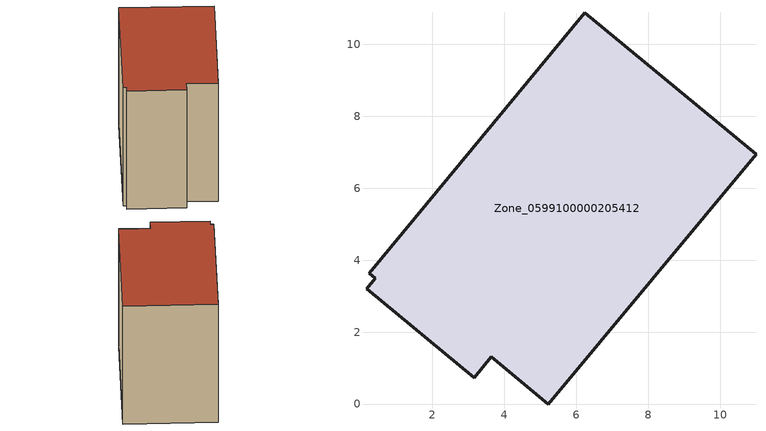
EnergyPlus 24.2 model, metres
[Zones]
Zone_0599100000205412
 floor ground (C_G): 0.17,3.2 0.41,3.5 0.25,3.64 6.23,10.88 11,6.95 5.22,0 3.63,1.32 3.16,0.74 z0
 wall outside (C_F): 11,6.95 6.23,10.88 0.25,3.64 0.41,3.5 0.17,3.2 3.16,0.74 3.63,1.32 5.22,0 11,6.95 z0:9.16
 roof outside (C_R): 0.41,3.5 0.17,3.2 3.16,0.74 3.63,1.32 5.22,0 11,6.95 6.23,10.88 0.25,3.64 z9.16
[BUILDING]
Pand.0599100000205412: North Axis=0; Terrain=City; Loads Convergence Tolerance Value=0.04; Temperature Convergence Tolerance Value=0.4; Solar Distribution=FullExterior; Maximum Number of Warmup Days=25; Minimum Number of Warmup Days=1
[Site:Location]
Rotterdam.The.Hague.AP_ZH_NLD Design_Conditions: Latitude=51.96; Longitude=4.45; Time Zone=1; Elevation=-4.5
[SITE:GROUNDTEMPERATURE:BUILDINGSURFACE]
18, 18, 18, 18, 18, 18, 18, 18, 18, 18, 18, 18
[MATERIAL] Thermal Absorptance=0.9; Solar Absorptance=0.7; Visible Absorptance=0.7
Name | Roughness | Thickness | Conductivity | Density | Specific Heat
G.TC.1946 | MediumSmooth | 0.15 | 1 | 540 | 1210
F.TC.1946 | Rough | 0.3 | 0.857143 | 1920 | 840
R.TC.1946 | MediumRough | 0.2 | 0.909091 | 1500 | 1000
[CONSTRUCTION]
C_G: G.TC.1946
C_F: F.TC.1946
C_R: R.TC.1946
[ZONE]
Zone_0599100000205412: Type=1; Multiplier=1; Ceiling Height=Autocalculate; Volume=Autocalculate; Floor Area=autocalculate; Part of Total Floor Area=Yes
[ZONEINFILTRATION:DESIGNFLOWRATE]
Infil_Zone_0599100000205412: Zone or ZoneList or Space or SpaceList=Zone_0599100000205412; Schedule=AlwaysOn; Design Flow Rate Calculation Method=Flow/Area; Flow Rate per Floor Area=0.003; Constant Term Coefficient=1; Temperature Term Coefficient=0; Velocity Term Coefficient=0; Velocity Squared Term Coefficient=0
[HVACTEMPLATE:ZONE:IDEALLOADSAIRSYSTEM]
Zone_0599100000205412: Maximum Heating Supply Air Temperature=50; Minimum Cooling Supply Air Temperature=13; Maximum Heating Supply Air Humidity Ratio=0.0156; Minimum Cooling Supply Air Humidity Ratio=0.0077; Heating Limit=NoLimit; Cooling Limit=NoLimit; Dehumidification Control Type=ConstantSensibleHeatRatio; Cooling Sensible Heat Ratio=0.7; Dehumidification Setpoint=60; Humidification Control Type=None; Humidification Setpoint=30; Outdoor Air Method=None; Outdoor Air Flow Rate per Person=0.00944; Outdoor Air Flow Rate per Zone Floor Area=0; Outdoor Air Flow Rate per Zone=0; Demand Controlled Ventilation Type=None; Outdoor Air Economizer Type=NoEconomizer; Heat Recovery Type=None; Sensible Heat Recovery Effectiveness=0.7; Latent Heat Recovery Effectiveness=0.65
[ZONECONTROL:THERMOSTAT]
ThermostatControl_Zone_0599100000205412: Zone or ZoneList=Zone_0599100000205412; Control Type Schedule=DualSetpointControlType; Control 1=Thermostat_Zone_0599100000205412; Temperature Difference Between Cutout And Setpoint=0
[THERMOSTATSETPOINT:DUALSETPOINT]
Thermostat_Zone_0599100000205412: Heating Setpoint Temperature Schedule=HeatingSetpoint_Zone_0599100000205412; Cooling Setpoint Temperature Schedule=CoolingSetpoint_Zone_0599100000205412
[SCHEDULE:COMPACT]
HeatingSetpoint_Zone_0599100000205412: Through: 12/31, For: AllDays, Until: 24:00, 21
CoolingSetpoint_Zone_0599100000205412: Through: 12/31, For: AllDays, Until: 24:00, 24
DualSetpointControlType: Through: 12/31, For: AllDays, Until: 24:00, 4
AlwaysOn: Through: 12/31, For: AllDays, Until: 24:00, 1
